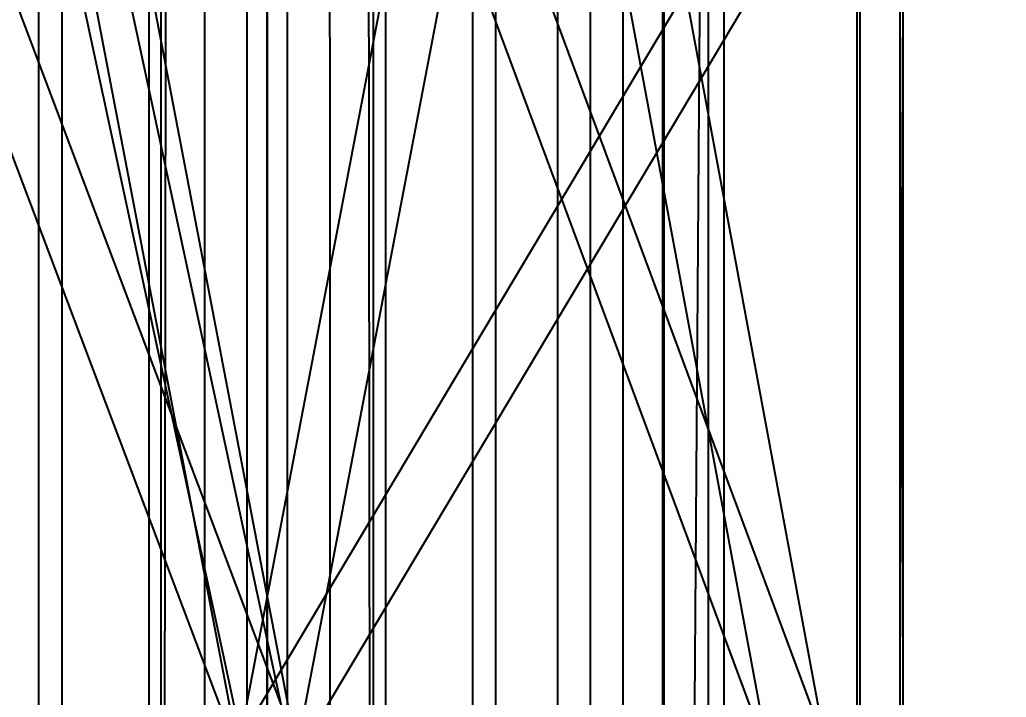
# Model space of a CAD drawing. Header units: millimetres. Extents: x -123812 to 252100, y -3000 to 639000.
# Drawn here: x -2169 to 6476, y 50460 to 56400 of the extents above; entities that cross this region are included whole.
import ezdxf

# ---------------------------------------------------------------- set-up
doc = ezdxf.new("R2010")
doc.units = ezdxf.units.MM
for name, color, linetype, lineweight in [('D-BMK-AXIS', 7, 'Continuous', 13), ('D-STR-CORE', 7, 'Continuous', 25), ('D-STR-DIM', 7, 'Continuous', 13), ('D-STR-STRC', 7, 'Continuous', 25)]:
    doc.layers.add(name, color=color, linetype=linetype, lineweight=lineweight)
doc.styles.add('OpenSansCondensed-Light', font='OpenSansCondensed-Light.ttf')
doc.styles.add('TOWER_UNICODE', font='Arial Unicode.ttf')
doc.dimstyles.new('EZDXF', dxfattribs={"dimtxt": 0.25, "dimasz": 0.175, "dimexe": 0.375, "dimexo": 0.125, "dimgap": 0.1, "dimtad": 1, "dimlfac": 100, "dimzin": 12, "dimdsep": 46, "dimtxsty": 'OpenSansCondensed-Light', "dimblk": 'ARCHTICK', "dimcen": 2.5, "dimazin": 3, "dimtfac": 0.5, "dimtmove": 2, "dimatfit": 3})

# ---------------------------------------------------------------- blocks, each defined once
blk = doc.blocks.new('_ARCHTICK')
at = {"color": 0, "linetype": 'BYBLOCK', "const_width": 0.15}
blk.add_lwpolyline([(-0.5, -0.5), (0.5, 0.5)], dxfattribs=at)

msp = doc.modelspace()

# ---------------------------------------------------------------- linework, layer by layer
at = {"layer": 'D-BMK-AXIS'}
msp.add_line((0, -3000), (0, 639000), dxfattribs=at)
at = {"layer": 'D-STR-CORE'}
for points in [[(-2828.4, 0), (-2828.4, 100000), (-1800, 100000), (-1800, 0)], [(-2828.4, 0), (-2828.4, 100000), (-1800, 100000), (-1800, 0)], [(-2000, 0), (-2000, 100000), (-931.7, 100000), (-931.7, 0)], [(-2000, 0), (-2000, 100000), (-931.7, 100000), (-931.7, 0)], [(-1035.3, 0), (-1035.3, 100000), (0, 100000), (0, 0)], [(-1035.3, 0), (-1035.3, 100000), (0, 100000), (0, 0)], [(0, 0), (0, 100000), (1035.3, 100000), (1035.3, 0)], [(0, 0), (0, 100000), (1035.3, 100000), (1035.3, 0)], [(931.7, 0), (931.7, 100000), (2000, 100000), (2000, 0)], [(931.7, 0), (931.7, 100000), (2000, 100000), (2000, 0)], [(1800, 0), (1800, 100000), (2828.4, 100000), (2828.4, 0)], [(1800, 0), (1800, 100000), (2828.4, 100000), (2828.4, 0)], [(2545.6, 0), (2545.6, 100000), (3464.1, 100000), (3464.1, 0)], [(2545.6, 0), (2545.6, 100000), (3464.1, 100000), (3464.1, 0)], [(3117.7, 0), (3117.7, 100000), (3863.7, 100000), (3863.7, 0)], [(3117.7, 0), (3117.7, 100000), (3863.7, 100000), (3863.7, 0)], [(3477.3, 0), (3477.3, 100000), (4000, 100000), (4000, 0)], [(3477.3, 0), (3477.3, 100000), (4000, 100000), (4000, 0)]]:
    msp.add_lwpolyline(points, close=True, dxfattribs=at)
at = {"layer": 'D-STR-STRC'}
for points in [[(-5568.1, 74958), (-198.7, 49958), (-192, 49952.9), (-172.1, 49951.1), (-140.5, 49952.6), (-99.4, 49957.3), (-51.4, 49965), (0, 49975), (51.4, 49986.7), (99.4, 49999.4), (140.5, 50012), (172.1, 50023.9), (192, 50034.1), (198.7, 50042), (-5170.6, 75042)], [(-5028.9, 74959.4), (-249.4, 49959.4), (-244.4, 49942.6), (-222.7, 49929.7), (-185.9, 49921.6), (-136.4, 49918.8), (-77.6, 49921.6), (-13.5, 49929.7), (51.6, 49942.6), (113.1, 49959.4), (166.9, 49979), (209.3, 50000), (237.5, 50021), (249.4, 50040.6), (-4530.1, 75040.6)], [(-249.8, 74954.3), (4391.8, 49954.3), (4400.3, 49947.9), (4425.3, 49945.1), (4465, 49945.9), (4516.7, 49950.5), (4576.9, 49958.5), (4641.6, 49969.3), (4706.2, 49982.1), (4766.5, 49996.2), (4818.2, 50010.6), (4857.9, 50024.2), (4882.9, 50036.2), (4891.4, 50045.7), (249.8, 75045.7)], [(4529.9, 75046.1), (-249.6, 50046.1), (-241.1, 50032.2), (-216.2, 50016.2), (-176.5, 49999), (-124.8, 49982), (-64.6, 49966.1), (0, 49952.6), (64.6, 49942.3), (124.8, 49935.9), (176.5, 49933.9), (216.2, 49936.4), (241.1, 49943.2), (249.6, 49953.9), (5029.1, 74953.9)], [(5166.2, 75000), (5166.2, 50000), (5173.1, 49987.3), (5193.4, 49975.5), (5225.7, 49965.4), (5267.8, 49957.6), (5316.8, 49952.8), (5369.4, 49951.1), (5421.9, 49952.8), (5471, 49957.6), (5513, 49965.4), (5545.3, 49975.5), (5565.6, 49987.3), (5572.6, 50000), (5572.6, 75000)], [(-4950.6, 62405.1), (-235.3, 49905.1), (-214.2, 49883.7), (-178.5, 49870.3), (-130.6, 49865.7), (-73.8, 49870.3), (-12.1, 49883.7), (50.6, 49905.1), (109.7, 49932.9), (161.4, 49965.2), (202.1, 50000), (229, 50034.8), (240.3, 50067.1), (235.3, 50094.9), (-4480.1, 62594.9)], [(7226.7, 62630), (-218.1, 50130), (-212.3, 50125.6), (-192.1, 50112.6), (-158.7, 50091.9), (-114.6, 50065), (-62.6, 50033.6), (-6.3, 50000), (50.3, 49966.4), (103.6, 49935), (149.8, 49908.1), (185.7, 49887.4), (209.1, 49874.4), (218.1, 49870), (7663, 62370)], [(-239.6, 62419.5), (4402, 49919.5), (4410.7, 49901.3), (4435.1, 49890), (4473.6, 49886.1), (4523.5, 49890), (4581.5, 49901.3), (4643.6, 49919.5), (4705.5, 49943), (4763.1, 49970.5), (4812.4, 50000), (4850.1, 50029.5), (4873.5, 50057), (4881.2, 50080.5), (239.6, 62580.5)]]:
    msp.add_lwpolyline(points, dxfattribs=at)
for points in [[(-177.8, 50000), (177.8, 50000), (177.8, 75000), (-177.8, 75000)], [(-177.8, 50000), (177.8, 50000), (177.8, 75000), (-177.8, 75000)], [(5191.6, 50000), (5547.2, 50000), (5547.2, 75000), (5191.6, 75000)], [(5191.6, 50000), (5547.2, 50000), (5547.2, 75000), (5191.6, 75000)], [(-900, 50000), (900, 50000), (883.5, 62500), (-883.5, 62500)], [(-900, 50000), (900, 50000), (883.5, 62500), (-883.5, 62500)], [(-550, 50000), (550, 50000), (548.8, 62500), (-548.8, 62500)], [(3741.6, 50000), (5541.6, 50000), (5598.9, 62500), (3831.9, 62500)]]:
    msp.add_lwpolyline(points, close=True, dxfattribs=at)

# ---------------------------------------------------------------- dimensions: what is measured, and where the dimension line sits
at = {"layer": 'D-STR-DIM'}
for base, p2 in [((-112000, 0), (0, 634000)), ((187000, 0), (0, 450000)), ((250000, 0), (0, 375000)), ((124000, 0), (0, 350000))]:
    msp.add_linear_dim(base=base, p1=(0, 0), p2=p2, angle=90, dimstyle='EZDXF', override={"dimtxt": 8400, "dimasz": 3750, "dimexe": 2100, "dimexo": 1800, "dimgap": 2100, "dimtad": 1, "dimdec": 0, "dimlfac": 1, "dimlunit": 2, "dimtxsty": 'TOWER_UNICODE', "dimclrd": 7, "dimclre": 7, "dimclrt": 7}, dxfattribs=at).render()

doc.saveas('drawing.dxf')
